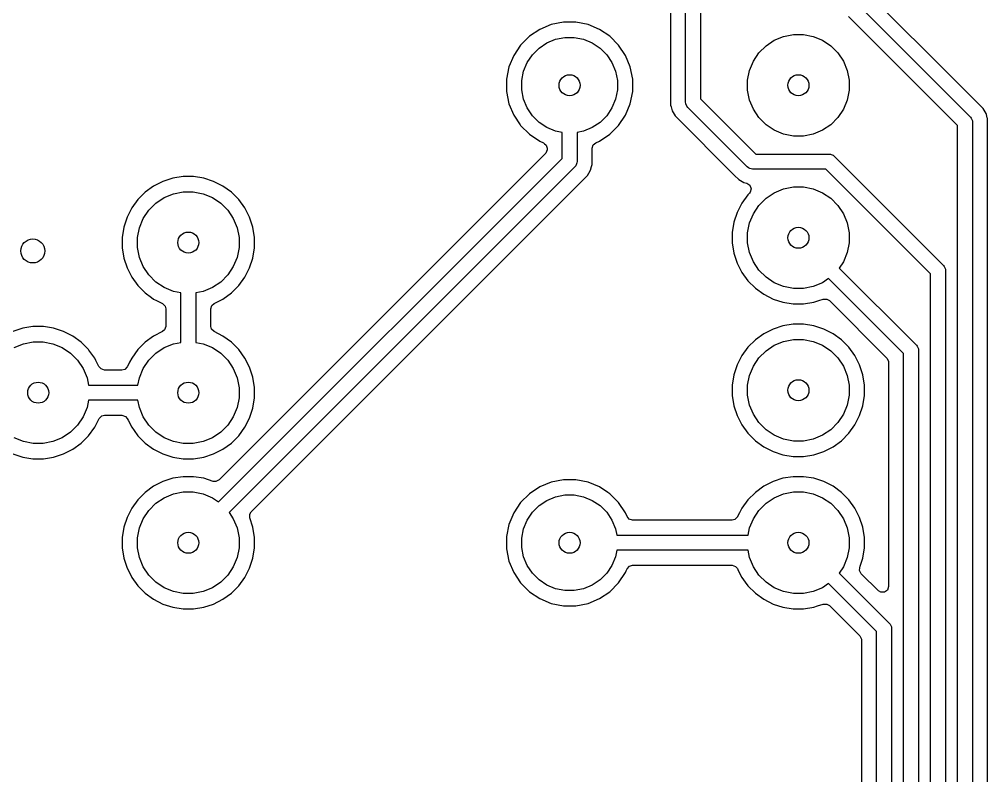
# Model space of a CAD drawing. Extents: x 0 to 130, y -140 to 0.
# Drawn here: x 49.78 to 65.9, y -118.74 to -106.14 of the extents above; entities that cross this region are included whole.
import ezdxf

# ---------------------------------------------------------------- set-up
doc = ezdxf.new("R2010")
doc.units = 0
doc.layers.add('BLACK', color=7, linetype='CONTINUOUS')

msp = doc.modelspace()

# ---------------------------------------------------------------- linework, layer by layer
at = {"layer": 'BLACK', "linetype": 'CONTINUOUS'}
for p, q in [((60.6219, -101.323166), (60.6219, -107.568838)), ((60.8724, -107.5194), (60.8724, -101.3726)), ((61.1224, -101.424376), (61.1224, -107.467624)), ((65.336569, -107.136532), (63.869563, -105.669526)), ((63.727388, -105.881612), (65.614388, -107.768612)), ((65.401, -107.908776), (63.587224, -106.095)), ((58.633581, -106.229869), (58.442402, -106.309058)), ((58.836532, -106.1895), (58.633581, -106.229869)), ((58.836535, -106.1895), (58.836532, -106.1895)), ((59.043465, -106.1895), (58.836535, -106.1895)), ((59.043467, -106.1895), (59.043465, -106.1895)), ((59.246418, -106.229869), (59.043467, -106.1895)), ((59.437597, -106.309058), (59.246418, -106.229869)), ((58.442402, -106.309058), (58.270348, -106.42402)), ((59.609651, -106.42402), (59.437597, -106.309058)), ((62.503258, -106.426601), (62.666685, -106.394093)), ((62.666685, -106.394093), (62.833315, -106.394093)), ((62.833315, -106.394093), (62.996742, -106.426601)), ((58.12402, -106.570348), (58.009058, -106.742402)), ((58.270348, -106.42402), (58.12402, -106.570348)), ((58.432485, -106.621592), (58.562883, -106.534463)), ((58.562883, -106.534463), (58.707772, -106.474448)), ((58.707772, -106.474448), (58.861586, -106.443852)), ((58.861586, -106.443852), (59.018414, -106.443852)), ((59.018414, -106.443852), (59.172228, -106.474448)), ((59.172228, -106.474448), (59.317117, -106.534463)), ((59.317117, -106.534463), (59.447515, -106.621592)), ((59.609655, -106.424023), (59.609651, -106.42402)), ((59.755977, -106.570345), (59.609655, -106.424023)), ((59.870941, -106.742402), (59.755977, -106.570345)), ((62.092941, -106.700766), (62.210766, -106.582941)), ((62.210766, -106.582941), (62.349313, -106.490367)), ((62.349313, -106.490367), (62.503258, -106.426601)), ((62.996742, -106.426601), (63.150687, -106.490367)), ((63.150687, -106.490367), (63.289234, -106.582941)), ((63.289234, -106.582941), (63.407059, -106.700766)), ((58.009058, -106.742402), (57.929869, -106.933581)), ((58.234463, -106.862883), (58.321592, -106.732485)), ((58.321592, -106.732485), (58.432485, -106.621592)), ((59.447515, -106.621592), (59.558408, -106.732485)), ((59.558408, -106.732485), (59.645537, -106.862883)), ((59.95013, -106.93358), (59.870941, -106.742402)), ((62.000367, -106.839313), (62.092941, -106.700766)), ((63.407059, -106.700766), (63.499633, -106.839313)), ((58.174448, -107.007772), (58.234463, -106.862883)), ((59.645537, -106.862883), (59.705552, -107.007772)), ((61.936601, -106.993258), (62.000367, -106.839313)), ((63.499633, -106.839313), (63.563399, -106.993258)), ((57.929869, -106.933581), (57.8895, -107.136532)), ((58.143852, -107.161586), (58.174448, -107.007772)), ((59.705552, -107.007772), (59.736148, -107.161586)), ((59.9905, -107.136535), (59.95013, -106.93358)), ((61.904093, -107.156685), (61.936601, -106.993258)), ((63.563399, -106.993258), (63.595907, -107.156685)), ((57.8895, -107.136532), (57.8895, -107.343467)), ((58.143852, -107.318414), (58.143852, -107.161586)), ((59.736148, -107.161586), (59.736148, -107.318414)), ((59.9905, -107.343465), (59.9905, -107.136535)), ((61.904093, -107.323315), (61.904093, -107.156685)), ((63.595907, -107.156685), (63.595907, -107.323315)), ((65.756562, -107.556525), (65.336569, -107.136532)), ((57.8895, -107.343467), (57.929869, -107.546418)), ((58.174448, -107.472228), (58.143852, -107.318414)), ((59.736148, -107.318414), (59.705552, -107.472228)), ((59.95013, -107.54642), (59.9905, -107.343465)), ((61.936601, -107.486742), (61.904093, -107.323315)), ((63.595907, -107.323315), (63.563399, -107.486742)), ((57.929869, -107.546418), (58.009058, -107.737597)), ((58.234463, -107.617117), (58.174448, -107.472228)), ((59.705552, -107.472228), (59.645537, -107.617117)), ((59.870941, -107.737598), (59.95013, -107.54642)), ((60.874802, -107.543786), (60.8724, -107.5194)), ((60.874802, -107.543787), (60.874802, -107.543786)), ((60.875892, -107.546418), (60.874802, -107.543787)), ((60.893466, -107.588846), (60.875892, -107.546418)), ((61.1224, -107.467624), (62.039776, -108.385)), ((62.000367, -107.640687), (61.936601, -107.486742)), ((63.563399, -107.486742), (63.499633, -107.640687)), ((58.321592, -107.747515), (58.234463, -107.617117)), ((59.645537, -107.617117), (59.558408, -107.747515)), ((60.6219, -107.568838), (60.629447, -107.597005)), ((60.629447, -107.597005), (60.647489, -107.664337)), ((60.647489, -107.664337), (60.647491, -107.664341)), ((60.647491, -107.664341), (60.696925, -107.749963)), ((60.893471, -107.588851), (60.893466, -107.588846)), ((60.909012, -107.607788), (60.893471, -107.588851)), ((61.899612, -108.598388), (60.909012, -107.607788)), ((62.092941, -107.779234), (62.000367, -107.640687)), ((63.499633, -107.640687), (63.407059, -107.779234)), ((65.793249, -107.593212), (65.756562, -107.556524)), ((65.756562, -107.556524), (65.756562, -107.556525)), ((65.826475, -107.626438), (65.793249, -107.593212)), ((65.87591, -107.712062), (65.826475, -107.626438)), ((65.880277, -107.728361), (65.87591, -107.712062)), ((58.009058, -107.737597), (58.117968, -107.900593)), ((58.432485, -107.858408), (58.321592, -107.747515)), ((58.562883, -107.945537), (58.432485, -107.858408)), ((59.447515, -107.858408), (59.317117, -107.945537)), ((59.558408, -107.747515), (59.447515, -107.858408)), ((59.755977, -107.909655), (59.870941, -107.737598)), ((60.696925, -107.749963), (60.696926, -107.749963)), ((60.696926, -107.749963), (61.687525, -108.740562)), ((62.210766, -107.897059), (62.092941, -107.779234)), ((63.407059, -107.779234), (63.289234, -107.897059)), ((65.614388, -107.768612), (65.629928, -107.787548)), ((65.629928, -107.787548), (65.629934, -107.787554)), ((65.629934, -107.787554), (65.648598, -107.832614)), ((65.648598, -107.832614), (65.651, -107.857)), ((65.651, -107.857), (65.651, -129.554223)), ((65.894652, -107.782011), (65.880277, -107.728361)), ((65.897012, -107.790818), (65.894652, -107.782011)), ((65.897013, -107.790819), (65.897012, -107.790818)), ((65.897013, -107.790821), (65.897013, -107.790819)), ((65.9015, -107.807564), (65.897013, -107.790821)), ((65.9015, -123.663385), (65.9015, -107.807564)), ((58.117968, -107.900593), (58.124023, -107.909655)), ((58.124023, -107.909655), (58.270345, -108.055977)), ((58.707772, -108.005552), (58.562883, -107.945537)), ((58.815, -108.026881), (58.707772, -108.005552)), ((58.815, -108.458224), (58.815, -108.026881)), ((59.172228, -108.005552), (59.065, -108.026881)), ((59.065, -108.026881), (59.065, -108.51)), ((59.317117, -107.945537), (59.172228, -108.005552)), ((59.609655, -108.055977), (59.755977, -107.909655)), ((62.349313, -107.989633), (62.210766, -107.897059)), ((62.503258, -108.053399), (62.349313, -107.989633)), ((63.150687, -107.989633), (62.996742, -108.053399)), ((63.289234, -107.897059), (63.150687, -107.989633)), ((65.401, -129.606), (65.401, -107.908776)), ((58.270345, -108.055977), (58.442402, -108.170941)), ((58.442402, -108.170941), (58.503386, -108.196201)), ((58.503386, -108.196201), (58.52383, -108.213661)), ((59.334407, -108.229473), (59.376612, -108.196201)), ((59.376612, -108.196201), (59.437598, -108.170941)), ((59.437598, -108.170941), (59.609655, -108.055977)), ((62.666685, -108.085907), (62.503258, -108.053399)), ((62.833315, -108.085907), (62.666685, -108.085907)), ((62.996742, -108.053399), (62.833315, -108.085907)), ((58.52383, -108.213661), (58.545593, -108.229473)), ((58.545593, -108.229473), (58.54684, -108.233313)), ((58.5645, -108.313454), (58.545593, -108.371645)), ((58.54684, -108.233313), (58.54991, -108.235935)), ((58.54991, -108.235935), (58.5645, -108.287664)), ((58.5645, -108.287664), (58.5645, -108.313454)), ((59.3155, -108.287664), (59.334407, -108.229473)), ((59.3155, -108.460564), (59.3155, -108.287664)), ((53.093895, -114.179328), (58.815, -108.458224)), ((58.535504, -108.383458), (53.105452, -113.813509)), ((58.545593, -108.371645), (58.535504, -108.383458)), ((59.065, -108.51), (59.062598, -108.534386)), ((59.3155, -108.559436), (59.3155, -108.460564)), ((62.039776, -108.385), (63.258, -108.385)), ((63.258, -108.385), (63.282386, -108.387402)), ((63.282386, -108.387402), (63.282387, -108.387402)), ((63.282387, -108.387402), (63.295584, -108.392868)), ((63.295584, -108.392868), (63.327446, -108.406066)), ((63.327446, -108.406066), (63.327451, -108.406071)), ((63.327451, -108.406071), (63.346388, -108.421612)), ((63.346388, -108.421612), (65.164388, -110.239611)), ((59.028388, -108.598388), (53.270671, -114.356104)), ((59.043928, -108.579451), (59.028388, -108.598388)), ((59.043934, -108.579446), (59.043928, -108.579451)), ((59.062598, -108.534386), (59.043934, -108.579446)), ((59.260084, -108.706598), (59.28991, -108.654938)), ((59.28991, -108.654938), (59.306655, -108.592445)), ((59.306655, -108.592445), (59.3155, -108.559436)), ((61.918548, -108.613928), (61.899612, -108.598388)), ((61.918554, -108.613934), (61.918548, -108.613928)), ((61.943477, -108.624257), (61.918554, -108.613934)), ((61.963613, -108.632598), (61.943477, -108.624257)), ((61.963614, -108.632598), (61.963613, -108.632598)), ((61.988, -108.635), (61.963614, -108.632598)), ((63.206224, -108.635), (61.988, -108.635)), ((64.951, -110.379776), (63.206224, -108.635)), ((52.167558, -108.840125), (52.013214, -108.918766)), ((52.167561, -108.840123), (52.167558, -108.840125)), ((52.332293, -108.786598), (52.167561, -108.840123)), ((52.332297, -108.786597), (52.332293, -108.786598)), ((52.503386, -108.7595), (52.332297, -108.786597)), ((52.503389, -108.7595), (52.503386, -108.7595)), ((52.676611, -108.7595), (52.503389, -108.7595)), ((52.676614, -108.7595), (52.676611, -108.7595)), ((52.847702, -108.786597), (52.676614, -108.7595)), ((52.847706, -108.786598), (52.847702, -108.786597)), ((53.012438, -108.840123), (52.847706, -108.786598)), ((53.012441, -108.840125), (53.012438, -108.840123)), ((53.166785, -108.918766), (53.012441, -108.840125)), ((55.747651, -112.233385), (59.240474, -108.740563)), ((59.240474, -108.740563), (59.260084, -108.706598)), ((61.687525, -108.740562), (61.687524, -108.740562)), ((61.687524, -108.740562), (61.757438, -108.810475)), ((61.757438, -108.810475), (61.843058, -108.859908)), ((52.013214, -108.918766), (51.873073, -109.020585)), ((53.166787, -108.918767), (53.166785, -108.918766)), ((53.166788, -108.918768), (53.166787, -108.918767)), ((53.306928, -109.020586), (53.166788, -108.918768)), ((61.843058, -108.859908), (61.843062, -108.85991)), ((61.843062, -108.85991), (61.890813, -108.872705)), ((61.890813, -108.872705), (61.890859, -108.872717)), ((61.890859, -108.872717), (61.942192, -108.906012)), ((61.942192, -108.906012), (61.964152, -108.96312)), ((61.964152, -108.96312), (61.948351, -109.02223)), ((62.349313, -109.030367), (62.503258, -108.966601)), ((62.503258, -108.966601), (62.666685, -108.934093)), ((62.666685, -108.934093), (62.833315, -108.934093)), ((62.833315, -108.934093), (62.996742, -108.966601)), ((62.996742, -108.966601), (63.150687, -109.030367)), ((51.750585, -109.143073), (51.648766, -109.283214)), ((51.873073, -109.020585), (51.750585, -109.143073)), ((52.050766, -109.202941), (52.189313, -109.110367)), ((52.189313, -109.110367), (52.343258, -109.046601)), ((52.343258, -109.046601), (52.506685, -109.014093)), ((52.506685, -109.014093), (52.673315, -109.014093)), ((52.673315, -109.014093), (52.836742, -109.046601)), ((52.836742, -109.046601), (52.990687, -109.110367)), ((52.990687, -109.110367), (53.129234, -109.202941)), ((53.429414, -109.143072), (53.306928, -109.020586)), ((53.531232, -109.283212), (53.429414, -109.143072)), ((61.910588, -109.063069), (61.808766, -109.203214)), ((61.935296, -109.038361), (61.910588, -109.063069)), ((61.948351, -109.02223), (61.935296, -109.038361)), ((62.092941, -109.240766), (62.210766, -109.122941)), ((62.210766, -109.122941), (62.349313, -109.030367)), ((63.150687, -109.030367), (63.289234, -109.122941)), ((63.289234, -109.122941), (63.407059, -109.240766)), ((51.648766, -109.283214), (51.570125, -109.437558)), ((51.840367, -109.459313), (51.932941, -109.320766)), ((51.932941, -109.320766), (52.050766, -109.202941)), ((53.129234, -109.202941), (53.247059, -109.320766)), ((53.247059, -109.320766), (53.339633, -109.459313)), ((53.609873, -109.437555), (53.531232, -109.283212)), ((61.808766, -109.203214), (61.730125, -109.357558)), ((62.000367, -109.379313), (62.092941, -109.240766)), ((63.407059, -109.240766), (63.499633, -109.379313)), ((51.570123, -109.437561), (51.516598, -109.602293)), ((51.570125, -109.437558), (51.570123, -109.437561)), ((51.776601, -109.613258), (51.840367, -109.459313)), ((53.339633, -109.459313), (53.403399, -109.613258)), ((53.609873, -109.437557), (53.609873, -109.437555)), ((53.609874, -109.437558), (53.609873, -109.437557)), ((53.609876, -109.437561), (53.609874, -109.437558)), ((53.663401, -109.602293), (53.609876, -109.437561)), ((61.730123, -109.357561), (61.676598, -109.522293)), ((61.730125, -109.357558), (61.730123, -109.357561)), ((61.936601, -109.533258), (62.000367, -109.379313)), ((63.499633, -109.379313), (63.563399, -109.533258)), ((51.516597, -109.602297), (51.4895, -109.773385)), ((51.516598, -109.602293), (51.516597, -109.602297)), ((51.744093, -109.776685), (51.776601, -109.613258)), ((53.403399, -109.613258), (53.435907, -109.776685)), ((53.663402, -109.602297), (53.663401, -109.602293)), ((53.6905, -109.773385), (53.663402, -109.602297)), ((61.676597, -109.522297), (61.6495, -109.693385)), ((61.676598, -109.522293), (61.676597, -109.522297)), ((61.904093, -109.696685), (61.936601, -109.533258)), ((63.563399, -109.533258), (63.595907, -109.696685)), ((51.4895, -109.773385), (51.4895, -109.946614)), ((51.744093, -109.943315), (51.744093, -109.776685)), ((53.435907, -109.776685), (53.435907, -109.943315)), ((53.6905, -109.946614), (53.6905, -109.773385)), ((61.6495, -109.693385), (61.6495, -109.866614)), ((61.904093, -109.863315), (61.904093, -109.696685)), ((63.595907, -109.696685), (63.595907, -109.863315)), ((51.4895, -109.946614), (51.516597, -110.117702)), ((51.776601, -110.106742), (51.744093, -109.943315)), ((53.435907, -109.943315), (53.403399, -110.106742)), ((53.663402, -110.117702), (53.6905, -109.946614)), ((61.6495, -109.866614), (61.676597, -110.037702)), ((61.936601, -110.026742), (61.904093, -109.863315)), ((63.595907, -109.863315), (63.563399, -110.026742)), ((51.516597, -110.117702), (51.516598, -110.117706)), ((51.516598, -110.117706), (51.570123, -110.282438)), ((51.840367, -110.260687), (51.776601, -110.106742)), ((53.403399, -110.106742), (53.339633, -110.260687)), ((53.609876, -110.282438), (53.663401, -110.117706)), ((53.663401, -110.117706), (53.663402, -110.117702)), ((61.676597, -110.037702), (61.676598, -110.037706)), ((61.676598, -110.037706), (61.730123, -110.202438)), ((62.000367, -110.180687), (61.936601, -110.026742)), ((63.563399, -110.026742), (63.499633, -110.180687)), ((51.570123, -110.282438), (51.570125, -110.282441)), ((51.570125, -110.282441), (51.570126, -110.282444)), ((51.570126, -110.282444), (51.570127, -110.282445)), ((51.570127, -110.282445), (51.648768, -110.436788)), ((51.932941, -110.399234), (51.840367, -110.260687)), ((53.339633, -110.260687), (53.247059, -110.399234)), ((53.531232, -110.436788), (53.609873, -110.282445)), ((53.609873, -110.282445), (53.609874, -110.28244)), ((53.609874, -110.28244), (53.609876, -110.282438)), ((61.730123, -110.202438), (61.730125, -110.202441)), ((61.730125, -110.202441), (61.770888, -110.282445)), ((61.770888, -110.282445), (61.808768, -110.356788)), ((62.092941, -110.319234), (62.000367, -110.180687)), ((63.499633, -110.180687), (63.430671, -110.283895)), ((63.430671, -110.283895), (64.714389, -111.567612)), ((65.164388, -110.239611), (65.179933, -110.258553)), ((65.179933, -110.258553), (65.179934, -110.258554)), ((65.179934, -110.258554), (65.198598, -110.303614)), ((51.648768, -110.436788), (51.750586, -110.576928)), ((52.050766, -110.517059), (51.932941, -110.399234)), ((53.247059, -110.399234), (53.129234, -110.517059)), ((53.429414, -110.576928), (53.531232, -110.436788)), ((61.808768, -110.356788), (61.910586, -110.496928)), ((62.210766, -110.437059), (62.092941, -110.319234)), ((62.349313, -110.529633), (62.210766, -110.437059)), ((64.951, -133.115448), (64.951, -110.379776)), ((65.198598, -110.303614), (65.201, -110.328)), ((65.201, -110.328), (65.201, -133.115448)), ((51.750586, -110.576928), (51.873072, -110.699414)), ((52.189313, -110.609633), (52.050766, -110.517059)), ((52.343258, -110.673399), (52.189313, -110.609633)), ((52.990687, -110.609633), (52.836742, -110.673399)), ((53.129234, -110.517059), (52.990687, -110.609633)), ((53.306928, -110.699414), (53.429414, -110.576928)), ((61.910586, -110.496928), (62.033072, -110.619414)), ((62.503258, -110.593399), (62.349313, -110.529633)), ((62.666685, -110.625907), (62.503258, -110.593399)), ((62.996742, -110.593399), (62.833315, -110.625907)), ((63.150687, -110.529633), (62.996742, -110.593399)), ((63.253895, -110.460671), (63.150687, -110.529633)), ((64.501, -111.707776), (63.253895, -110.460671)), ((51.873072, -110.699414), (51.974891, -110.77339)), ((51.974891, -110.77339), (52.013213, -110.801233)), ((52.465, -110.697615), (52.343258, -110.673399)), ((52.465, -111.522384), (52.465, -110.697615)), ((52.836742, -110.673399), (52.715, -110.697615)), ((52.715, -110.697615), (52.715, -111.522384)), ((53.166788, -110.801232), (53.306928, -110.699414)), ((62.033072, -110.619414), (62.173212, -110.721232)), ((62.173212, -110.721232), (62.327555, -110.799873)), ((62.833315, -110.625907), (62.666685, -110.625907)), ((52.013213, -110.801233), (52.062782, -110.826489)), ((52.062782, -110.826489), (52.160445, -110.87625)), ((52.160445, -110.87625), (52.203709, -110.919514)), ((52.203709, -110.919514), (52.2145, -110.96446)), ((52.9655, -110.96446), (52.984407, -110.906269)), ((52.984407, -110.906269), (53.019554, -110.87625)), ((53.019554, -110.87625), (53.166788, -110.801232)), ((62.327555, -110.799873), (62.327557, -110.799873)), ((62.327557, -110.799873), (62.327558, -110.799874)), ((62.327558, -110.799874), (62.327561, -110.799876)), ((62.327561, -110.799876), (62.492293, -110.853401)), ((62.492293, -110.853401), (62.492297, -110.853402)), ((62.492297, -110.853402), (62.663386, -110.8805)), ((62.663386, -110.8805), (62.663389, -110.8805)), ((62.663389, -110.8805), (62.836614, -110.8805)), ((62.836614, -110.8805), (63.007702, -110.853402)), ((63.007702, -110.853402), (63.09053, -110.826489)), ((63.09053, -110.826489), (63.164855, -110.802338)), ((63.164855, -110.802338), (63.22604, -110.802338)), ((63.22604, -110.802338), (63.265452, -110.826489)), ((63.265452, -110.826489), (64.221504, -111.782541)), ((52.2145, -110.96446), (52.2145, -111.255539)), ((52.9655, -111.255539), (52.9655, -110.96446)), ((50.003386, -111.2595), (49.832297, -111.286597)), ((50.003389, -111.2595), (50.003386, -111.2595)), ((50.176611, -111.2595), (50.003389, -111.2595)), ((50.176614, -111.2595), (50.176611, -111.2595)), ((50.347702, -111.286597), (50.176614, -111.2595)), ((52.2145, -111.255539), (52.195593, -111.31373)), ((52.97629, -111.300484), (52.9655, -111.255539)), ((62.492293, -111.246598), (62.327561, -111.300123)), ((62.492297, -111.246597), (62.492293, -111.246598)), ((62.663386, -111.2195), (62.492297, -111.246597)), ((62.663389, -111.2195), (62.663386, -111.2195)), ((62.836611, -111.2195), (62.663389, -111.2195)), ((62.836614, -111.2195), (62.836611, -111.2195)), ((63.007702, -111.246597), (62.836614, -111.2195)), ((63.007706, -111.246598), (63.007702, -111.246597)), ((63.172438, -111.300123), (63.007706, -111.246598)), ((49.832293, -111.286598), (49.667561, -111.340123)), ((49.832297, -111.286597), (49.832293, -111.286598)), ((50.347706, -111.286598), (50.347702, -111.286597)), ((50.512438, -111.340123), (50.347706, -111.286598)), ((50.512441, -111.340125), (50.512438, -111.340123)), ((50.666785, -111.418766), (50.512441, -111.340125)), ((50.666787, -111.418767), (50.666785, -111.418766)), ((50.666788, -111.418768), (50.666787, -111.418767)), ((50.806928, -111.520586), (50.666788, -111.418768)), ((52.013214, -111.418766), (51.873073, -111.520585)), ((52.160445, -111.343749), (52.013214, -111.418766)), ((52.195593, -111.31373), (52.160445, -111.343749)), ((53.019555, -111.343749), (52.97629, -111.300484)), ((53.166785, -111.418766), (53.019555, -111.343749)), ((53.166787, -111.418767), (53.166785, -111.418766)), ((53.166788, -111.418768), (53.166787, -111.418767)), ((53.306928, -111.520586), (53.166788, -111.418768)), ((62.173214, -111.378766), (62.033073, -111.480585)), ((62.327558, -111.300125), (62.173214, -111.378766)), ((62.327561, -111.300123), (62.327558, -111.300125)), ((63.172441, -111.300125), (63.172438, -111.300123)), ((63.326785, -111.378766), (63.172441, -111.300125)), ((63.326787, -111.378767), (63.326785, -111.378766)), ((63.326788, -111.378768), (63.326787, -111.378767)), ((63.466928, -111.480586), (63.326788, -111.378768)), ((49.689313, -111.610367), (49.843258, -111.546601)), ((49.843258, -111.546601), (50.006685, -111.514093)), ((50.006685, -111.514093), (50.173315, -111.514093)), ((50.173315, -111.514093), (50.336742, -111.546601)), ((50.336742, -111.546601), (50.490687, -111.610367)), ((50.929414, -111.643072), (50.806928, -111.520586)), ((51.873073, -111.520585), (51.750585, -111.643073)), ((52.189313, -111.610367), (52.343258, -111.546601)), ((52.343258, -111.546601), (52.465, -111.522384)), ((52.715, -111.522384), (52.836742, -111.546601)), ((52.836742, -111.546601), (52.990687, -111.610367)), ((53.429414, -111.643072), (53.306928, -111.520586)), ((62.033073, -111.480585), (61.910585, -111.603073)), ((62.210766, -111.662941), (62.349313, -111.570367)), ((62.349313, -111.570367), (62.503258, -111.506601)), ((62.503258, -111.506601), (62.666685, -111.474093)), ((62.666685, -111.474093), (62.833315, -111.474093)), ((62.833315, -111.474093), (62.996742, -111.506601)), ((62.996742, -111.506601), (63.150687, -111.570367)), ((63.150687, -111.570367), (63.289234, -111.662941)), ((63.589414, -111.603072), (63.466928, -111.480586)), ((64.714389, -111.567612), (64.729934, -111.586554)), ((50.490687, -111.610367), (50.629234, -111.702941)), ((50.629234, -111.702941), (50.747059, -111.820766)), ((50.9347, -111.650348), (50.929414, -111.643072)), ((51.031233, -111.783213), (50.9347, -111.650348)), ((51.750585, -111.643073), (51.648766, -111.783213)), ((51.932941, -111.820766), (52.050766, -111.702941)), ((52.050766, -111.702941), (52.189313, -111.610367)), ((52.990687, -111.610367), (53.129234, -111.702941)), ((53.129234, -111.702941), (53.247059, -111.820766)), ((53.531232, -111.783212), (53.429414, -111.643072)), ((61.808766, -111.743214), (61.730125, -111.897558)), ((61.910585, -111.603073), (61.808766, -111.743214)), ((62.092941, -111.780766), (62.210766, -111.662941)), ((63.289234, -111.662941), (63.407059, -111.780766)), ((63.691232, -111.743212), (63.589414, -111.603072)), ((63.769873, -111.897555), (63.691232, -111.743212)), ((64.501, -127.326223), (64.501, -111.707776)), ((64.729934, -111.586554), (64.748598, -111.631614)), ((64.748598, -111.631614), (64.751, -111.656)), ((64.751, -111.656), (64.751, -127.378)), ((50.747059, -111.820766), (50.839633, -111.959313)), ((51.0512, -111.822402), (51.031233, -111.783213)), ((51.102653, -111.923386), (51.0512, -111.822402)), ((51.613441, -111.852545), (51.577347, -111.923386)), ((51.648766, -111.783213), (51.613441, -111.852545)), ((51.840367, -111.959313), (51.932941, -111.820766)), ((53.247059, -111.820766), (53.339633, -111.959313)), ((53.609873, -111.937555), (53.531232, -111.783212)), ((61.730123, -111.897561), (61.676598, -112.062293)), ((61.730125, -111.897558), (61.730123, -111.897561)), ((62.000367, -111.919313), (62.092941, -111.780766)), ((63.407059, -111.780766), (63.499633, -111.919313)), ((63.769873, -111.897557), (63.769873, -111.897555)), ((63.769874, -111.897558), (63.769873, -111.897557)), ((63.769876, -111.897561), (63.769874, -111.897558)), ((63.823401, -112.062293), (63.769876, -111.897561)), ((64.221504, -111.782541), (64.249281, -111.837058)), ((64.249281, -111.837058), (64.2505, -111.852545)), ((64.2505, -111.852545), (64.2505, -115.590455)), ((50.839633, -111.959313), (50.903399, -112.113258)), ((51.10625, -111.930445), (51.102653, -111.923386)), ((51.136269, -111.965593), (51.10625, -111.930445)), ((51.19446, -111.9845), (51.136269, -111.965593)), ((51.48554, -111.9845), (51.19446, -111.9845)), ((51.530486, -111.973709), (51.48554, -111.9845)), ((51.57375, -111.930445), (51.530486, -111.973709)), ((51.577347, -111.923386), (51.57375, -111.930445)), ((51.776601, -112.113258), (51.840367, -111.959313)), ((53.339633, -111.959313), (53.403399, -112.113258)), ((53.609873, -111.937557), (53.609873, -111.937555)), ((53.609874, -111.937558), (53.609873, -111.937557)), ((53.609876, -111.937561), (53.609874, -111.937558)), ((53.663401, -112.102293), (53.609876, -111.937561)), ((61.676597, -112.062297), (61.6495, -112.233385)), ((61.676598, -112.062293), (61.676597, -112.062297)), ((61.936601, -112.073258), (62.000367, -111.919313)), ((63.499633, -111.919313), (63.563399, -112.073258)), ((63.823402, -112.062297), (63.823401, -112.062293)), ((63.8505, -112.233385), (63.823402, -112.062297)), ((50.903399, -112.113258), (50.927615, -112.235)), ((51.752385, -112.235), (51.776601, -112.113258)), ((53.403399, -112.113258), (53.435907, -112.276685)), ((53.663402, -112.102297), (53.663401, -112.102293)), ((53.6905, -112.273385), (53.663402, -112.102297)), ((61.904093, -112.236685), (61.936601, -112.073258)), ((63.563399, -112.073258), (63.595907, -112.236685)), ((50.927615, -112.235), (51.752385, -112.235)), ((53.435907, -112.276685), (53.435907, -112.443315)), ((53.636487, -114.344548), (55.747651, -112.233385)), ((53.6905, -112.446614), (53.6905, -112.273385)), ((61.6495, -112.233385), (61.6495, -112.406614)), ((61.904093, -112.403315), (61.904093, -112.236685)), ((63.595907, -112.236685), (63.595907, -112.403315)), ((63.8505, -112.406614), (63.8505, -112.233385)), ((50.927615, -112.485), (50.903399, -112.606742)), ((51.752385, -112.485), (50.927615, -112.485)), ((51.776601, -112.606742), (51.752385, -112.485)), ((53.435907, -112.443315), (53.403399, -112.606742)), ((53.663402, -112.617702), (53.6905, -112.446614)), ((61.6495, -112.406614), (61.676597, -112.577702)), ((61.936601, -112.566742), (61.904093, -112.403315)), ((63.595907, -112.403315), (63.563399, -112.566742)), ((63.823402, -112.577702), (63.8505, -112.406614)), ((50.903399, -112.606742), (50.839633, -112.760687)), ((51.840367, -112.760687), (51.776601, -112.606742)), ((53.403399, -112.606742), (53.339633, -112.760687)), ((53.609876, -112.782438), (53.663401, -112.617706)), ((53.663401, -112.617706), (53.663402, -112.617702)), ((61.676597, -112.577702), (61.676598, -112.577706)), ((61.676598, -112.577706), (61.730123, -112.742438)), ((62.000367, -112.720687), (61.936601, -112.566742)), ((63.563399, -112.566742), (63.499633, -112.720687)), ((63.769876, -112.742438), (63.823401, -112.577706)), ((63.823401, -112.577706), (63.823402, -112.577702)), ((50.839633, -112.760687), (50.747059, -112.899234)), ((51.031232, -112.936788), (51.10625, -112.789554)), ((51.10625, -112.789554), (51.149514, -112.746291)), ((51.149514, -112.746291), (51.19446, -112.7355)), ((51.19446, -112.7355), (51.48554, -112.7355)), ((51.48554, -112.7355), (51.543731, -112.754407)), ((51.543731, -112.754407), (51.573749, -112.789554)), ((51.573749, -112.789554), (51.588038, -112.817597)), ((51.588038, -112.817597), (51.648766, -112.936786)), ((51.932941, -112.899234), (51.840367, -112.760687)), ((53.339633, -112.760687), (53.247059, -112.899234)), ((53.531232, -112.936788), (53.609873, -112.782445)), ((53.609873, -112.782445), (53.609874, -112.78244)), ((53.609874, -112.78244), (53.609876, -112.782438)), ((61.730123, -112.742438), (61.730125, -112.742441)), ((61.730125, -112.742441), (61.768418, -112.817597)), ((61.768418, -112.817597), (61.808768, -112.896788)), ((62.092941, -112.859234), (62.000367, -112.720687)), ((62.210766, -112.977059), (62.092941, -112.859234)), ((63.407059, -112.859234), (63.289234, -112.977059)), ((63.499633, -112.720687), (63.407059, -112.859234)), ((63.691232, -112.896788), (63.769873, -112.742445)), ((63.769873, -112.742445), (63.769874, -112.74244)), ((63.769874, -112.74244), (63.769876, -112.742438)), ((50.629234, -113.017059), (50.490687, -113.109633)), ((50.747059, -112.899234), (50.629234, -113.017059)), ((50.929414, -113.076928), (51.031232, -112.936788)), ((51.648766, -112.936786), (51.687175, -112.989651)), ((51.687175, -112.989651), (51.750586, -113.076928)), ((52.050766, -113.017059), (51.932941, -112.899234)), ((52.189313, -113.109633), (52.050766, -113.017059)), ((53.129234, -113.017059), (52.990687, -113.109633)), ((53.247059, -112.899234), (53.129234, -113.017059)), ((53.429414, -113.076928), (53.531232, -112.936788)), ((61.808768, -112.896788), (61.910586, -113.036928)), ((62.349313, -113.069633), (62.210766, -112.977059)), ((63.289234, -112.977059), (63.150687, -113.069633)), ((63.589414, -113.036928), (63.691232, -112.896788)), ((49.843258, -113.173399), (49.689313, -113.109633)), ((50.006685, -113.205907), (49.843258, -113.173399)), ((50.336742, -113.173399), (50.173315, -113.205907)), ((50.490687, -113.109633), (50.336742, -113.173399)), ((50.806928, -113.199414), (50.929414, -113.076928)), ((51.750586, -113.076928), (51.873072, -113.199414)), ((52.343258, -113.173399), (52.189313, -113.109633)), ((52.506685, -113.205907), (52.343258, -113.173399)), ((52.836742, -113.173399), (52.673315, -113.205907)), ((52.990687, -113.109633), (52.836742, -113.173399)), ((53.306928, -113.199414), (53.429414, -113.076928)), ((61.910586, -113.036928), (62.033072, -113.159414)), ((62.033072, -113.159414), (62.173212, -113.261232)), ((62.503258, -113.133399), (62.349313, -113.069633)), ((62.666685, -113.165907), (62.503258, -113.133399)), ((62.833315, -113.165907), (62.666685, -113.165907)), ((62.996742, -113.133399), (62.833315, -113.165907)), ((63.150687, -113.069633), (62.996742, -113.133399)), ((63.326788, -113.261232), (63.466928, -113.159414)), ((63.466928, -113.159414), (63.589414, -113.036928)), ((50.173315, -113.205907), (50.006685, -113.205907)), ((50.512445, -113.379873), (50.666788, -113.301232)), ((50.666788, -113.301232), (50.806928, -113.199414)), ((51.873072, -113.199414), (52.013212, -113.301232)), ((52.013212, -113.301232), (52.167555, -113.379873)), ((52.673315, -113.205907), (52.506685, -113.205907)), ((53.012445, -113.379873), (53.166788, -113.301232)), ((53.166788, -113.301232), (53.306928, -113.199414)), ((62.173212, -113.261232), (62.327555, -113.339873)), ((62.327555, -113.339873), (62.327557, -113.339873)), ((62.327557, -113.339873), (62.327558, -113.339874)), ((62.327558, -113.339874), (62.327561, -113.339876)), ((62.327561, -113.339876), (62.492293, -113.393401)), ((63.007706, -113.393401), (63.172438, -113.339876)), ((63.172438, -113.339876), (63.17244, -113.339874)), ((63.17244, -113.339874), (63.172445, -113.339873)), ((63.172445, -113.339873), (63.326788, -113.261232)), ((49.667561, -113.379876), (49.832293, -113.433401)), ((49.832293, -113.433401), (49.832297, -113.433402)), ((49.832297, -113.433402), (50.003386, -113.4605)), ((50.003386, -113.4605), (50.003389, -113.4605)), ((50.003389, -113.4605), (50.176614, -113.4605)), ((50.176614, -113.4605), (50.347702, -113.433402)), ((50.347702, -113.433402), (50.347706, -113.433401)), ((50.347706, -113.433401), (50.512438, -113.379876)), ((50.512438, -113.379876), (50.51244, -113.379874)), ((50.51244, -113.379874), (50.512445, -113.379873)), ((52.167555, -113.379873), (52.167557, -113.379873)), ((52.167557, -113.379873), (52.167558, -113.379874)), ((52.167558, -113.379874), (52.167561, -113.379876)), ((52.167561, -113.379876), (52.332293, -113.433401)), ((52.332293, -113.433401), (52.332297, -113.433402)), ((52.332297, -113.433402), (52.503386, -113.4605)), ((52.503386, -113.4605), (52.503389, -113.4605)), ((52.503389, -113.4605), (52.676614, -113.4605)), ((52.676614, -113.4605), (52.847702, -113.433402)), ((52.847702, -113.433402), (52.847706, -113.433401)), ((52.847706, -113.433401), (53.012438, -113.379876)), ((53.012438, -113.379876), (53.01244, -113.379874)), ((53.01244, -113.379874), (53.012445, -113.379873)), ((62.492293, -113.393401), (62.492297, -113.393402)), ((62.492297, -113.393402), (62.663386, -113.4205)), ((62.663386, -113.4205), (62.663389, -113.4205)), ((62.663389, -113.4205), (62.836614, -113.4205)), ((62.836614, -113.4205), (63.007702, -113.393402)), ((63.007702, -113.393402), (63.007706, -113.393401)), ((52.167558, -113.840125), (52.013214, -113.918766)), ((52.167561, -113.840123), (52.167558, -113.840125)), ((52.332293, -113.786598), (52.167561, -113.840123)), ((52.332297, -113.786597), (52.332293, -113.786598)), ((52.503386, -113.7595), (52.332297, -113.786597)), ((52.503389, -113.7595), (52.503386, -113.7595)), ((52.676611, -113.7595), (52.503389, -113.7595)), ((52.676614, -113.7595), (52.676611, -113.7595)), ((52.847698, -113.786597), (52.676614, -113.7595)), ((53.004855, -113.83766), (52.847698, -113.786597)), ((53.050935, -113.841286), (53.004855, -113.83766)), ((53.105452, -113.813509), (53.050935, -113.841286)), ((58.836532, -113.8095), (58.633581, -113.849869)), ((58.836535, -113.8095), (58.836532, -113.8095)), ((59.043465, -113.8095), (58.836535, -113.8095)), ((59.043467, -113.8095), (59.043465, -113.8095)), ((59.246418, -113.849869), (59.043467, -113.8095)), ((62.327558, -113.840125), (62.173214, -113.918766)), ((62.327561, -113.840123), (62.327558, -113.840125)), ((62.492293, -113.786598), (62.327561, -113.840123)), ((62.492297, -113.786597), (62.492293, -113.786598)), ((62.663386, -113.7595), (62.492297, -113.786597)), ((62.663389, -113.7595), (62.663386, -113.7595)), ((62.836611, -113.7595), (62.663389, -113.7595)), ((62.836614, -113.7595), (62.836611, -113.7595)), ((63.007702, -113.786597), (62.836614, -113.7595)), ((63.007706, -113.786598), (63.007702, -113.786597)), ((63.172438, -113.840123), (63.007706, -113.786598)), ((63.172441, -113.840125), (63.172438, -113.840123)), ((63.326785, -113.918766), (63.172441, -113.840125)), ((52.013214, -113.918766), (51.873073, -114.020585)), ((58.442402, -113.929058), (58.270348, -114.04402)), ((58.633581, -113.849869), (58.442402, -113.929058)), ((59.437597, -113.929058), (59.246418, -113.849869)), ((59.574579, -114.020586), (59.437597, -113.929058)), ((62.173214, -113.918766), (62.033073, -114.020585)), ((63.326787, -113.918767), (63.326785, -113.918766)), ((63.326788, -113.918768), (63.326787, -113.918767)), ((63.466928, -114.020586), (63.326788, -113.918768)), ((51.750585, -114.143073), (51.648766, -114.283214)), ((51.873073, -114.020585), (51.750585, -114.143073)), ((52.050766, -114.202941), (52.189313, -114.110367)), ((52.189313, -114.110367), (52.343258, -114.046601)), ((52.343258, -114.046601), (52.506685, -114.014093)), ((52.506685, -114.014093), (52.673315, -114.014093)), ((52.673315, -114.014093), (52.836742, -114.046601)), ((52.836742, -114.046601), (52.990687, -114.110367)), ((52.990687, -114.110367), (53.093895, -114.179328)), ((58.270348, -114.04402), (58.12402, -114.190348)), ((58.432485, -114.241592), (58.562883, -114.154463)), ((58.562883, -114.154463), (58.707772, -114.094448)), ((58.707772, -114.094448), (58.861586, -114.063852)), ((58.861586, -114.063852), (59.018414, -114.063852)), ((59.018414, -114.063852), (59.172228, -114.094448)), ((59.172228, -114.094448), (59.317117, -114.154463)), ((59.317117, -114.154463), (59.447515, -114.241592)), ((59.609655, -114.044023), (59.574579, -114.020586)), ((59.755977, -114.190345), (59.609655, -114.044023)), ((61.910585, -114.143073), (61.808766, -114.283213)), ((62.033073, -114.020585), (61.910585, -114.143073)), ((62.210766, -114.202941), (62.349313, -114.110367)), ((62.349313, -114.110367), (62.503258, -114.046601)), ((62.503258, -114.046601), (62.666685, -114.014093)), ((62.666685, -114.014093), (62.833315, -114.014093)), ((62.833315, -114.014093), (62.996742, -114.046601)), ((62.996742, -114.046601), (63.150687, -114.110367)), ((63.150687, -114.110367), (63.289234, -114.202941)), ((63.589414, -114.143072), (63.466928, -114.020586)), ((63.691232, -114.283212), (63.589414, -114.143072)), ((51.648766, -114.283214), (51.570125, -114.437558)), ((51.840367, -114.459313), (51.932941, -114.320766)), ((51.932941, -114.320766), (52.050766, -114.202941)), ((58.12402, -114.190348), (58.009058, -114.362402)), ((58.321592, -114.352485), (58.432485, -114.241592)), ((59.447515, -114.241592), (59.558408, -114.352485)), ((59.755979, -114.190348), (59.755977, -114.190345)), ((59.870941, -114.362402), (59.755979, -114.190348)), ((61.808766, -114.283213), (61.768419, -114.362402)), ((62.000367, -114.459313), (62.092941, -114.320766)), ((62.092941, -114.320766), (62.210766, -114.202941)), ((63.289234, -114.202941), (63.407059, -114.320766)), ((63.407059, -114.320766), (63.499633, -114.459313)), ((63.769873, -114.437555), (63.691232, -114.283212)), ((51.570123, -114.437561), (51.516598, -114.602293)), ((51.570125, -114.437558), (51.570123, -114.437561)), ((51.776601, -114.613258), (51.840367, -114.459313)), ((53.270671, -114.356104), (53.339633, -114.459313)), ((53.339633, -114.459313), (53.403399, -114.613258)), ((53.612338, -114.383958), (53.636487, -114.344548)), ((53.612339, -114.445143), (53.612338, -114.383958)), ((53.663401, -114.602293), (53.612339, -114.445143)), ((58.009058, -114.362402), (57.929869, -114.553581)), ((58.174448, -114.627772), (58.234463, -114.482883)), ((58.234463, -114.482883), (58.321592, -114.352485)), ((59.558408, -114.352485), (59.645537, -114.482883)), ((59.645537, -114.482883), (59.705552, -114.627772)), ((59.896202, -114.423386), (59.870941, -114.362402)), ((59.929475, -114.465593), (59.896202, -114.423386)), ((59.987666, -114.4845), (59.929475, -114.465593)), ((61.64554, -114.4845), (59.987666, -114.4845)), ((61.690486, -114.473709), (61.64554, -114.4845)), ((61.73375, -114.430445), (61.690486, -114.473709)), ((61.737347, -114.423386), (61.73375, -114.430445)), ((61.768419, -114.362402), (61.737347, -114.423386)), ((61.936601, -114.613258), (62.000367, -114.459313)), ((63.499633, -114.459313), (63.563399, -114.613258)), ((63.769873, -114.437557), (63.769873, -114.437555)), ((63.769874, -114.437558), (63.769873, -114.437557)), ((63.769876, -114.437561), (63.769874, -114.437558)), ((63.823401, -114.602293), (63.769876, -114.437561)), ((51.516597, -114.602297), (51.4895, -114.773385)), ((51.516598, -114.602293), (51.516597, -114.602297)), ((51.744093, -114.776685), (51.776601, -114.613258)), ((53.403399, -114.613258), (53.435907, -114.776685)), ((53.663402, -114.602297), (53.663401, -114.602293)), ((53.6905, -114.773385), (53.663402, -114.602297)), ((57.929869, -114.553581), (57.8895, -114.756532)), ((58.143852, -114.781586), (58.174448, -114.627772)), ((59.705552, -114.627772), (59.726881, -114.735)), ((61.912385, -114.735), (61.936601, -114.613258)), ((63.563399, -114.613258), (63.595907, -114.776685)), ((63.823402, -114.602297), (63.823401, -114.602293)), ((63.8505, -114.773385), (63.823402, -114.602297)), ((51.4895, -114.773385), (51.4895, -114.946614)), ((51.744093, -114.943315), (51.744093, -114.776685)), ((53.435907, -114.776685), (53.435907, -114.943315)), ((53.6905, -114.946614), (53.6905, -114.773385)), ((57.8895, -114.756532), (57.8895, -114.963467)), ((58.143852, -114.938414), (58.143852, -114.781586)), ((59.726881, -114.735), (61.912385, -114.735)), ((63.595907, -114.776685), (63.595907, -114.943315)), ((63.8505, -114.946614), (63.8505, -114.773385)), ((51.4895, -114.946614), (51.516597, -115.117702)), ((51.776601, -115.106742), (51.744093, -114.943315)), ((53.435907, -114.943315), (53.403399, -115.106742)), ((53.663402, -115.117702), (53.6905, -114.946614)), ((57.8895, -114.963467), (57.929869, -115.166418)), ((58.174448, -115.092228), (58.143852, -114.938414)), ((63.595907, -114.943315), (63.563399, -115.106742)), ((63.823402, -115.117702), (63.8505, -114.946614)), ((51.516597, -115.117702), (51.516598, -115.117706)), ((51.516598, -115.117706), (51.570123, -115.282438)), ((51.840367, -115.260687), (51.776601, -115.106742)), ((53.403399, -115.106742), (53.339633, -115.260687)), ((53.609876, -115.282438), (53.663401, -115.117706)), ((53.663401, -115.117706), (53.663402, -115.117702)), ((58.234463, -115.237117), (58.174448, -115.092228)), ((59.705552, -115.092228), (59.645537, -115.237117)), ((59.726881, -114.985), (59.705552, -115.092228)), ((61.912385, -114.985), (59.726881, -114.985)), ((61.936601, -115.106742), (61.912385, -114.985)), ((62.000367, -115.260687), (61.936601, -115.106742)), ((63.563399, -115.106742), (63.499633, -115.260687)), ((63.807573, -115.166418), (63.823402, -115.117702)), ((51.570123, -115.282438), (51.570125, -115.282441)), ((51.570125, -115.282441), (51.608418, -115.357597)), ((51.932941, -115.399234), (51.840367, -115.260687)), ((53.339633, -115.260687), (53.247059, -115.399234)), ((53.531232, -115.436788), (53.609873, -115.282445)), ((53.609873, -115.282445), (53.609874, -115.28244)), ((53.609874, -115.28244), (53.609876, -115.282438)), ((57.929869, -115.166418), (58.009058, -115.357597)), ((58.321592, -115.367515), (58.234463, -115.237117)), ((59.645537, -115.237117), (59.558408, -115.367515)), ((59.896202, -115.296614), (59.935939, -115.250088)), ((59.935939, -115.250088), (59.987666, -115.2355)), ((59.987666, -115.2355), (61.64554, -115.2355)), ((61.64554, -115.2355), (61.703731, -115.254407)), ((61.703731, -115.254407), (61.733749, -115.289554)), ((61.733749, -115.289554), (61.749738, -115.320935)), ((62.092941, -115.399234), (62.000367, -115.260687)), ((63.499633, -115.260687), (63.430671, -115.363895)), ((63.768712, -115.320935), (63.772339, -115.274854)), ((63.772339, -115.274854), (63.780387, -115.250088)), ((63.780387, -115.250088), (63.807573, -115.166418)), ((51.608418, -115.357597), (51.648768, -115.436788)), ((51.648768, -115.436788), (51.750586, -115.576928)), ((52.050766, -115.517059), (51.932941, -115.399234)), ((53.247059, -115.399234), (53.129234, -115.517059)), ((53.429414, -115.576928), (53.531232, -115.436788)), ((58.009058, -115.357597), (58.12402, -115.529651)), ((58.432485, -115.478408), (58.321592, -115.367515)), ((59.558408, -115.367515), (59.447515, -115.478408)), ((59.755977, -115.529655), (59.870941, -115.357598)), ((59.870941, -115.357598), (59.883853, -115.326426)), ((59.883853, -115.326426), (59.896202, -115.296614)), ((61.749738, -115.320935), (61.808766, -115.436786)), ((61.808766, -115.436786), (61.864451, -115.51343)), ((62.210766, -115.517059), (62.092941, -115.399234)), ((63.430671, -115.363895), (64.264389, -116.197612)), ((63.796489, -115.375452), (63.768712, -115.320935)), ((64.081496, -115.660459), (63.796489, -115.375452)), ((51.750586, -115.576928), (51.873072, -115.699414)), ((52.189313, -115.609633), (52.050766, -115.517059)), ((52.343258, -115.673399), (52.189313, -115.609633)), ((52.990687, -115.609633), (52.836742, -115.673399)), ((53.129234, -115.517059), (52.990687, -115.609633)), ((53.306928, -115.699414), (53.429414, -115.576928)), ((58.12402, -115.529651), (58.124023, -115.529655)), ((58.124023, -115.529655), (58.270345, -115.675977)), ((58.562883, -115.565537), (58.432485, -115.478408)), ((58.707772, -115.625552), (58.562883, -115.565537)), ((59.317117, -115.565537), (59.172228, -115.625552)), ((59.447515, -115.478408), (59.317117, -115.565537)), ((59.609655, -115.675977), (59.755977, -115.529655)), ((61.864451, -115.51343), (61.910586, -115.576928)), ((61.910586, -115.576928), (62.033072, -115.699414)), ((62.349313, -115.609633), (62.210766, -115.517059)), ((62.503258, -115.673399), (62.349313, -115.609633)), ((63.150687, -115.609633), (62.996742, -115.673399)), ((63.253895, -115.540671), (63.150687, -115.609633)), ((64.051, -116.337776), (63.253895, -115.540671)), ((64.2505, -115.590455), (64.231593, -115.648646)), ((51.873072, -115.699414), (52.013212, -115.801232)), ((52.506685, -115.705907), (52.343258, -115.673399)), ((52.673315, -115.705907), (52.506685, -115.705907)), ((52.836742, -115.673399), (52.673315, -115.705907)), ((53.166788, -115.801232), (53.306928, -115.699414)), ((58.270345, -115.675977), (58.442402, -115.790941)), ((58.861586, -115.656148), (58.707772, -115.625552)), ((59.018414, -115.656148), (58.861586, -115.656148)), ((59.172228, -115.625552), (59.018414, -115.656148)), ((59.437598, -115.790941), (59.609655, -115.675977)), ((62.033072, -115.699414), (62.173212, -115.801232)), ((62.666685, -115.705907), (62.503258, -115.673399)), ((62.833315, -115.705907), (62.666685, -115.705907)), ((62.996742, -115.673399), (62.833315, -115.705907)), ((64.120907, -115.68461), (64.081496, -115.660459)), ((64.182093, -115.68461), (64.120907, -115.68461)), ((64.231593, -115.648646), (64.182093, -115.68461)), ((52.013212, -115.801232), (52.167555, -115.879873)), ((52.167555, -115.879873), (52.167557, -115.879873)), ((52.167557, -115.879873), (52.167558, -115.879874)), ((52.167558, -115.879874), (52.167561, -115.879876)), ((52.167561, -115.879876), (52.332293, -115.933401)), ((52.332293, -115.933401), (52.332297, -115.933402)), ((52.332297, -115.933402), (52.503386, -115.9605)), ((52.676614, -115.9605), (52.847702, -115.933402)), ((52.847702, -115.933402), (52.847706, -115.933401)), ((52.847706, -115.933401), (53.012438, -115.879876)), ((53.012438, -115.879876), (53.01244, -115.879874)), ((53.01244, -115.879874), (53.012445, -115.879873)), ((53.012445, -115.879873), (53.166788, -115.801232)), ((58.442402, -115.790941), (58.63358, -115.87013)), ((58.63358, -115.87013), (58.836535, -115.9105)), ((58.836535, -115.9105), (58.836536, -115.9105)), ((58.836536, -115.9105), (59.043464, -115.9105)), ((59.043464, -115.9105), (59.043465, -115.9105)), ((59.043465, -115.9105), (59.24642, -115.87013)), ((59.24642, -115.87013), (59.437598, -115.790941)), ((62.173212, -115.801232), (62.327555, -115.879873)), ((62.327555, -115.879873), (62.327557, -115.879873)), ((62.327557, -115.879873), (62.327558, -115.879874)), ((62.327558, -115.879874), (62.327561, -115.879876)), ((62.327561, -115.879876), (62.492293, -115.933401)), ((62.492293, -115.933401), (62.492297, -115.933402)), ((62.492297, -115.933402), (62.663386, -115.9605)), ((62.836614, -115.9605), (63.007702, -115.933402)), ((63.007702, -115.933402), (63.070731, -115.912921)), ((63.070731, -115.912921), (63.164855, -115.882338)), ((63.164855, -115.882338), (63.22604, -115.882338)), ((63.22604, -115.882338), (63.265452, -115.906489)), ((63.265452, -115.906489), (63.771504, -116.412541)), ((52.503386, -115.9605), (52.503389, -115.9605)), ((52.503389, -115.9605), (52.676614, -115.9605)), ((62.663386, -115.9605), (62.663389, -115.9605)), ((62.663389, -115.9605), (62.836614, -115.9605)), ((64.264389, -116.197612), (64.279934, -116.216554)), ((64.279934, -116.216554), (64.298598, -116.261614)), ((63.771504, -116.412541), (63.799281, -116.467058)), ((64.051, -127.139827), (64.051, -116.337776)), ((64.298598, -116.261614), (64.301, -116.286)), ((64.301, -116.286), (64.301, -127.191604)), ((63.799281, -116.467058), (63.8005, -116.482545)), ((63.8005, -116.482545), (63.8005, -126.995059))]:
    msp.add_line(p, q, dxfattribs=at)
at = {"layer": 'BLACK'}
for centre, radius in [((58.94, -107.24), 0.175), ((58.94, -107.24), 0.175), ((62.75, -107.24), 0.175), ((62.75, -107.24), 0.175), ((62.75, -109.78), 0.175), ((62.75, -109.78), 0.175), ((50, -110), 0.2), ((52.59, -109.86), 0.175), ((52.59, -109.86), 0.175), ((50.09, -112.36), 0.175), ((50.09, -112.36), 0.175), ((52.59, -112.36), 0.175), ((52.59, -112.36), 0.175), ((62.75, -112.32), 0.175), ((62.75, -112.32), 0.175), ((52.59, -114.86), 0.175), ((52.59, -114.86), 0.175), ((58.94, -114.86), 0.175), ((58.94, -114.86), 0.175), ((62.75, -114.86), 0.175), ((62.75, -114.86), 0.175)]:
    msp.add_circle(centre, radius, dxfattribs=at)
at = {"layer": 'WHITE'}
for centre in [(58.94, -107.24), (62.75, -107.24), (62.75, -109.78), (52.59, -109.86), (50.09, -112.36), (52.59, -112.36), (62.75, -112.32), (52.59, -114.86), (58.94, -114.86), (62.75, -114.86)]:
    msp.add_circle(centre, 0.175, dxfattribs=at)

doc.saveas('drawing.dxf')
